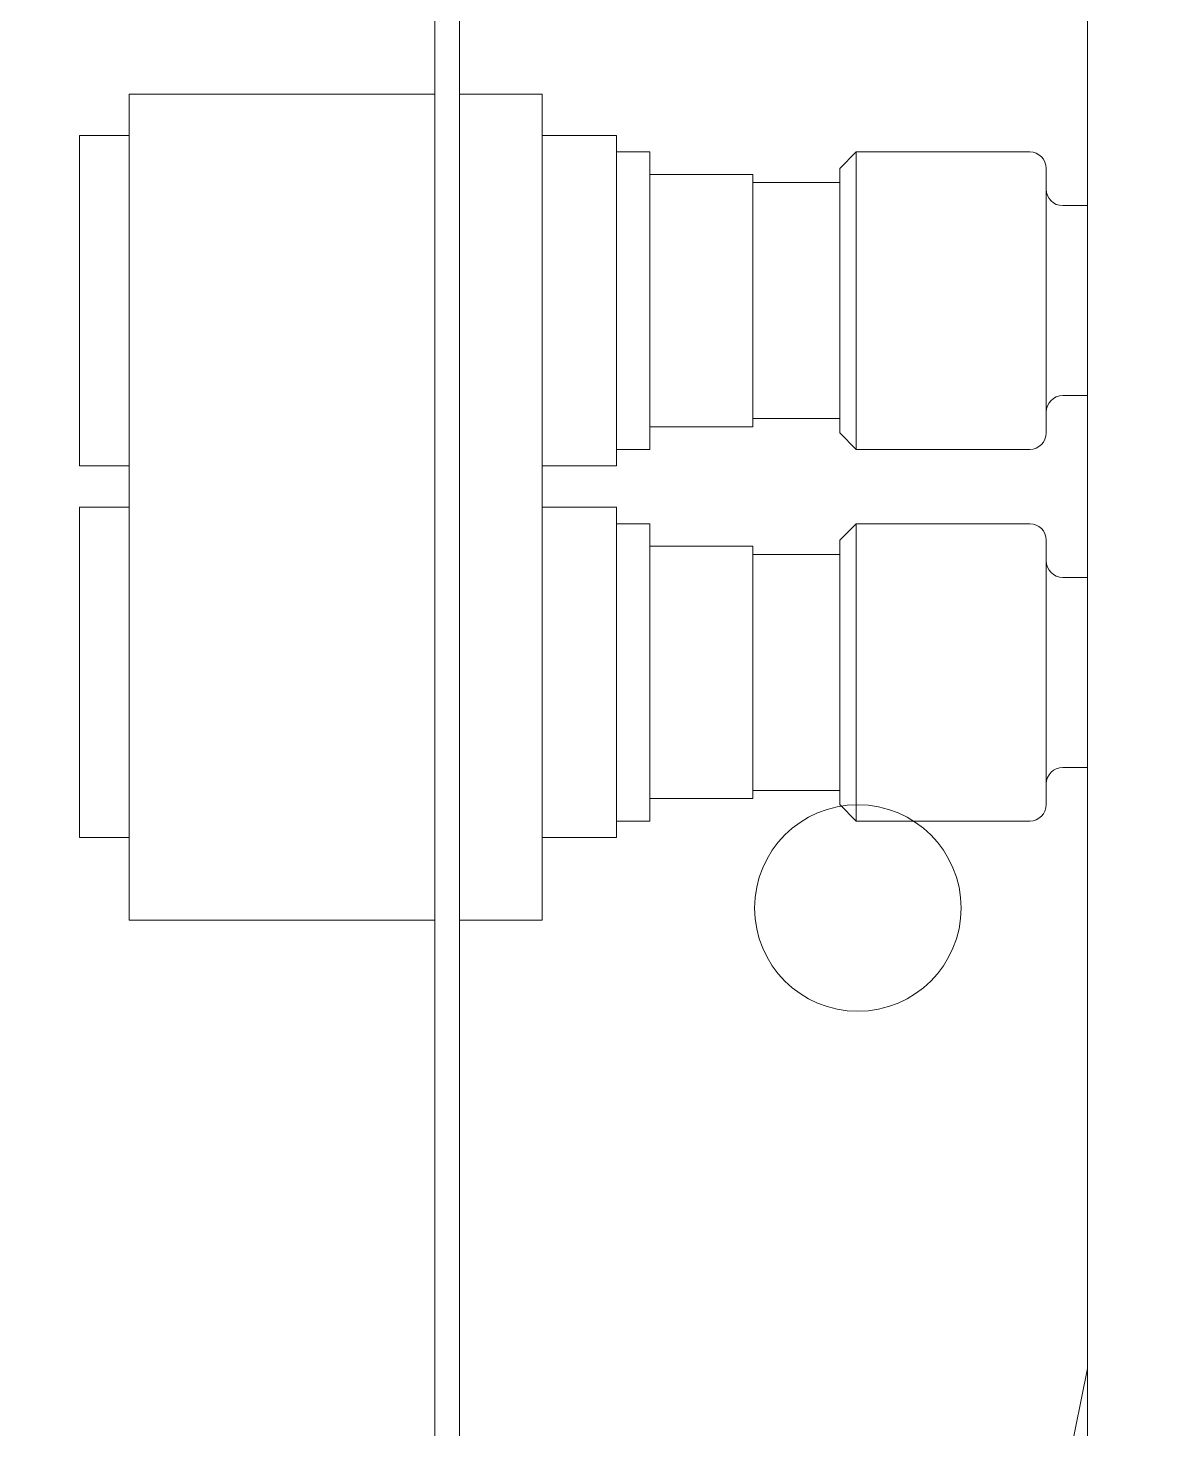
# Model space of a CAD drawing. Extents: x -965262 to 1142518, y -357520 to 71675.
# Drawn here: x -852150.5 to -852012.8, y -91666.4 to -91496.8 of the extents above; entities that cross this region are included whole.
import ezdxf

# ---------------------------------------------------------------- set-up
doc = ezdxf.new("R2010")
doc.units = 0
doc.header["$LTSCALE"] = 10
doc.layers.get('0').update_dxf_attribs({"linetype": 'CONTINUOUS', "lineweight": 30})
doc.layers.add('Оборудование', color=7, linetype='CONTINUOUS', lineweight=30)

msp = doc.modelspace()

# ---------------------------------------------------------------- hatches: boundary and pattern name
at = {"lineweight": 30, "true_color": 0x1b8828}
h = msp.add_hatch(color=106, dxfattribs=at)
h.dxf.hatch_style = 1
h.paths.add_polyline_path([(-851459.79, -90277.67), (-853359.79, -90277.67), (-853359.79, -94944.84), (-851459.79, -94944.84)])
h.paths.add_polyline_path([(-851559.79, -94844.84), (-853259.79, -94844.84), (-853259.79, -90344.85), (-851559.79, -90344.85)], flags=16)

# ---------------------------------------------------------------- linework, layer by layer
at = {"layer": 'Оборудование', "color": 7, "lineweight": 0}
for p, q in [((-852101.29, -91434.84, -2902.58), (-852101.29, -91706.84, -2902.58)), ((-852098.29, -91703.84, -2902.58), (-852098.29, -91434.84, -2902.58)), ((-852022.29, -91438.84, -2902.58), (-852022.29, -92068.84, -2902.58)), ((-852138.29, -91604.84, -2902.58), (-852138.29, -91504.84, -2902.58)), ((-852101.29, -91504.84, -2902.58), (-852138.29, -91504.84, -2902.58)), ((-852088.29, -91504.84, -2902.58), (-852098.29, -91504.84, -2902.58)), ((-852088.29, -91504.84, -2902.58), (-852088.29, -91604.84, -2902.58)), ((-852138.29, -91509.84, -2902.58), (-852144.29, -91509.84, -2902.58)), ((-852144.29, -91509.84, -2902.58), (-852144.29, -91549.84, -2902.58)), ((-852079.29, -91509.84, -2902.58), (-852088.29, -91509.84, -2902.58)), ((-852079.29, -91549.84, -2902.58), (-852079.29, -91509.84, -2902.58)), ((-852079.29, -91511.84, -2902.58), (-852075.29, -91511.84, -2902.58)), ((-852075.29, -91547.84, -2902.58), (-852075.29, -91511.84, -2902.58)), ((-852052.29, -91513.84, -2902.58), (-852050.29, -91511.84, -2902.58)), ((-852050.29, -91511.84, -2902.58), (-852050.29, -91547.84, -2902.58)), ((-852050.29, -91511.84, -2902.58), (-852029.29, -91511.84, -2902.58)), ((-852075.29, -91514.55, -2902.58), (-852062.8, -91514.55, -2902.58)), ((-852062.8, -91545.12, -2902.58), (-852062.8, -91514.55, -2902.58)), ((-852052.29, -91545.84, -2902.58), (-852052.29, -91513.84, -2902.58)), ((-852027.29, -91513.84, -2902.58), (-852027.29, -91545.84, -2902.58)), ((-852062.8, -91515.55, -2902.58), (-852052.29, -91515.55, -2902.58)), ((-852025.29, -91518.34, -2902.58), (-852022.29, -91518.34, -2902.58)), ((-852025.29, -91541.34, -2902.58), (-852022.29, -91541.34, -2902.58)), ((-852075.29, -91545.12, -2902.58), (-852062.8, -91545.12, -2902.58)), ((-852062.8, -91544.12, -2902.58), (-852052.29, -91544.12, -2902.58)), ((-852052.29, -91545.84, -2902.58), (-852050.29, -91547.84, -2902.58)), ((-852079.29, -91547.84, -2902.58), (-852075.29, -91547.84, -2902.58)), ((-852050.29, -91547.84, -2902.58), (-852029.29, -91547.84, -2902.58)), ((-852138.29, -91549.84, -2902.58), (-852144.29, -91549.84, -2902.58)), ((-852079.29, -91549.84, -2902.58), (-852088.29, -91549.84, -2902.58)), ((-852138.29, -91554.84, -2902.58), (-852144.29, -91554.84, -2902.58)), ((-852144.29, -91554.84, -2902.58), (-852144.29, -91594.84, -2902.58)), ((-852079.29, -91554.84, -2902.58), (-852088.29, -91554.84, -2902.58)), ((-852079.29, -91594.84, -2902.58), (-852079.29, -91554.84, -2902.58)), ((-852079.29, -91556.84, -2902.58), (-852075.29, -91556.84, -2902.58)), ((-852075.29, -91592.84, -2902.58), (-852075.29, -91556.84, -2902.58)), ((-852052.29, -91558.84, -2902.58), (-852050.29, -91556.84, -2902.58)), ((-852050.29, -91556.84, -2902.58), (-852050.29, -91592.84, -2902.58)), ((-852050.29, -91556.84, -2902.58), (-852029.29, -91556.84, -2902.58)), ((-852052.29, -91590.84, -2902.58), (-852052.29, -91558.84, -2902.58)), ((-852027.29, -91558.84, -2902.58), (-852027.29, -91590.84, -2902.58)), ((-852075.29, -91559.55, -2902.58), (-852062.8, -91559.55, -2902.58)), ((-852062.8, -91590.12, -2902.58), (-852062.8, -91559.55, -2902.58)), ((-852062.8, -91560.55, -2902.58), (-852052.29, -91560.55, -2902.58)), ((-852025.29, -91563.34, -2902.58), (-852022.29, -91563.34, -2902.58)), ((-852025.29, -91586.34, -2902.58), (-852022.29, -91586.34, -2902.58)), ((-852062.8, -91589.12, -2902.58), (-852052.29, -91589.12, -2902.58)), ((-852075.29, -91590.12, -2902.58), (-852062.8, -91590.12, -2902.58)), ((-852052.29, -91590.84, -2902.58), (-852050.29, -91592.84, -2902.58)), ((-852079.29, -91592.84, -2902.58), (-852075.29, -91592.84, -2902.58)), ((-852050.29, -91592.84, -2902.58), (-852029.29, -91592.84, -2902.58)), ((-852138.29, -91594.84, -2902.58), (-852144.29, -91594.84, -2902.58)), ((-852079.29, -91594.84, -2902.58), (-852088.29, -91594.84, -2902.58)), ((-852101.29, -91604.84, -2902.58), (-852138.29, -91604.84, -2902.58)), ((-852088.29, -91604.84, -2902.58), (-852098.29, -91604.84, -2902.58)), ((-852025.29, -91673.84, -2902.58), (-852022.29, -91659.09, -2902.58))]:
    msp.add_line(p, q, dxfattribs=at)
for centre, radius, start, end in [((-852029.29, -91513.84, -2902.58), 2, 0, 90), ((-852025.29, -91516.34, -2902.58), 2, 180, 270), ((-852025.29, -91543.34, -2902.58), 2, 90, 180), ((-852029.29, -91545.84, -2902.58), 2, 270, 0), ((-852029.29, -91558.84, -2902.58), 2, 0, 90), ((-852025.29, -91561.34, -2902.58), 2, 180, 270), ((-852025.29, -91588.34, -2902.58), 2, 90, 180), ((-852050.09, -91603.36, -2902.58), 12.5, 0, 180), ((-852029.29, -91590.84, -2902.58), 2, 270, 0), ((-852050.09, -91603.36, -2902.58), 12.5, 180, 0)]:
    msp.add_arc(centre, radius, start, end, dxfattribs=at)

doc.saveas('drawing.dxf')
